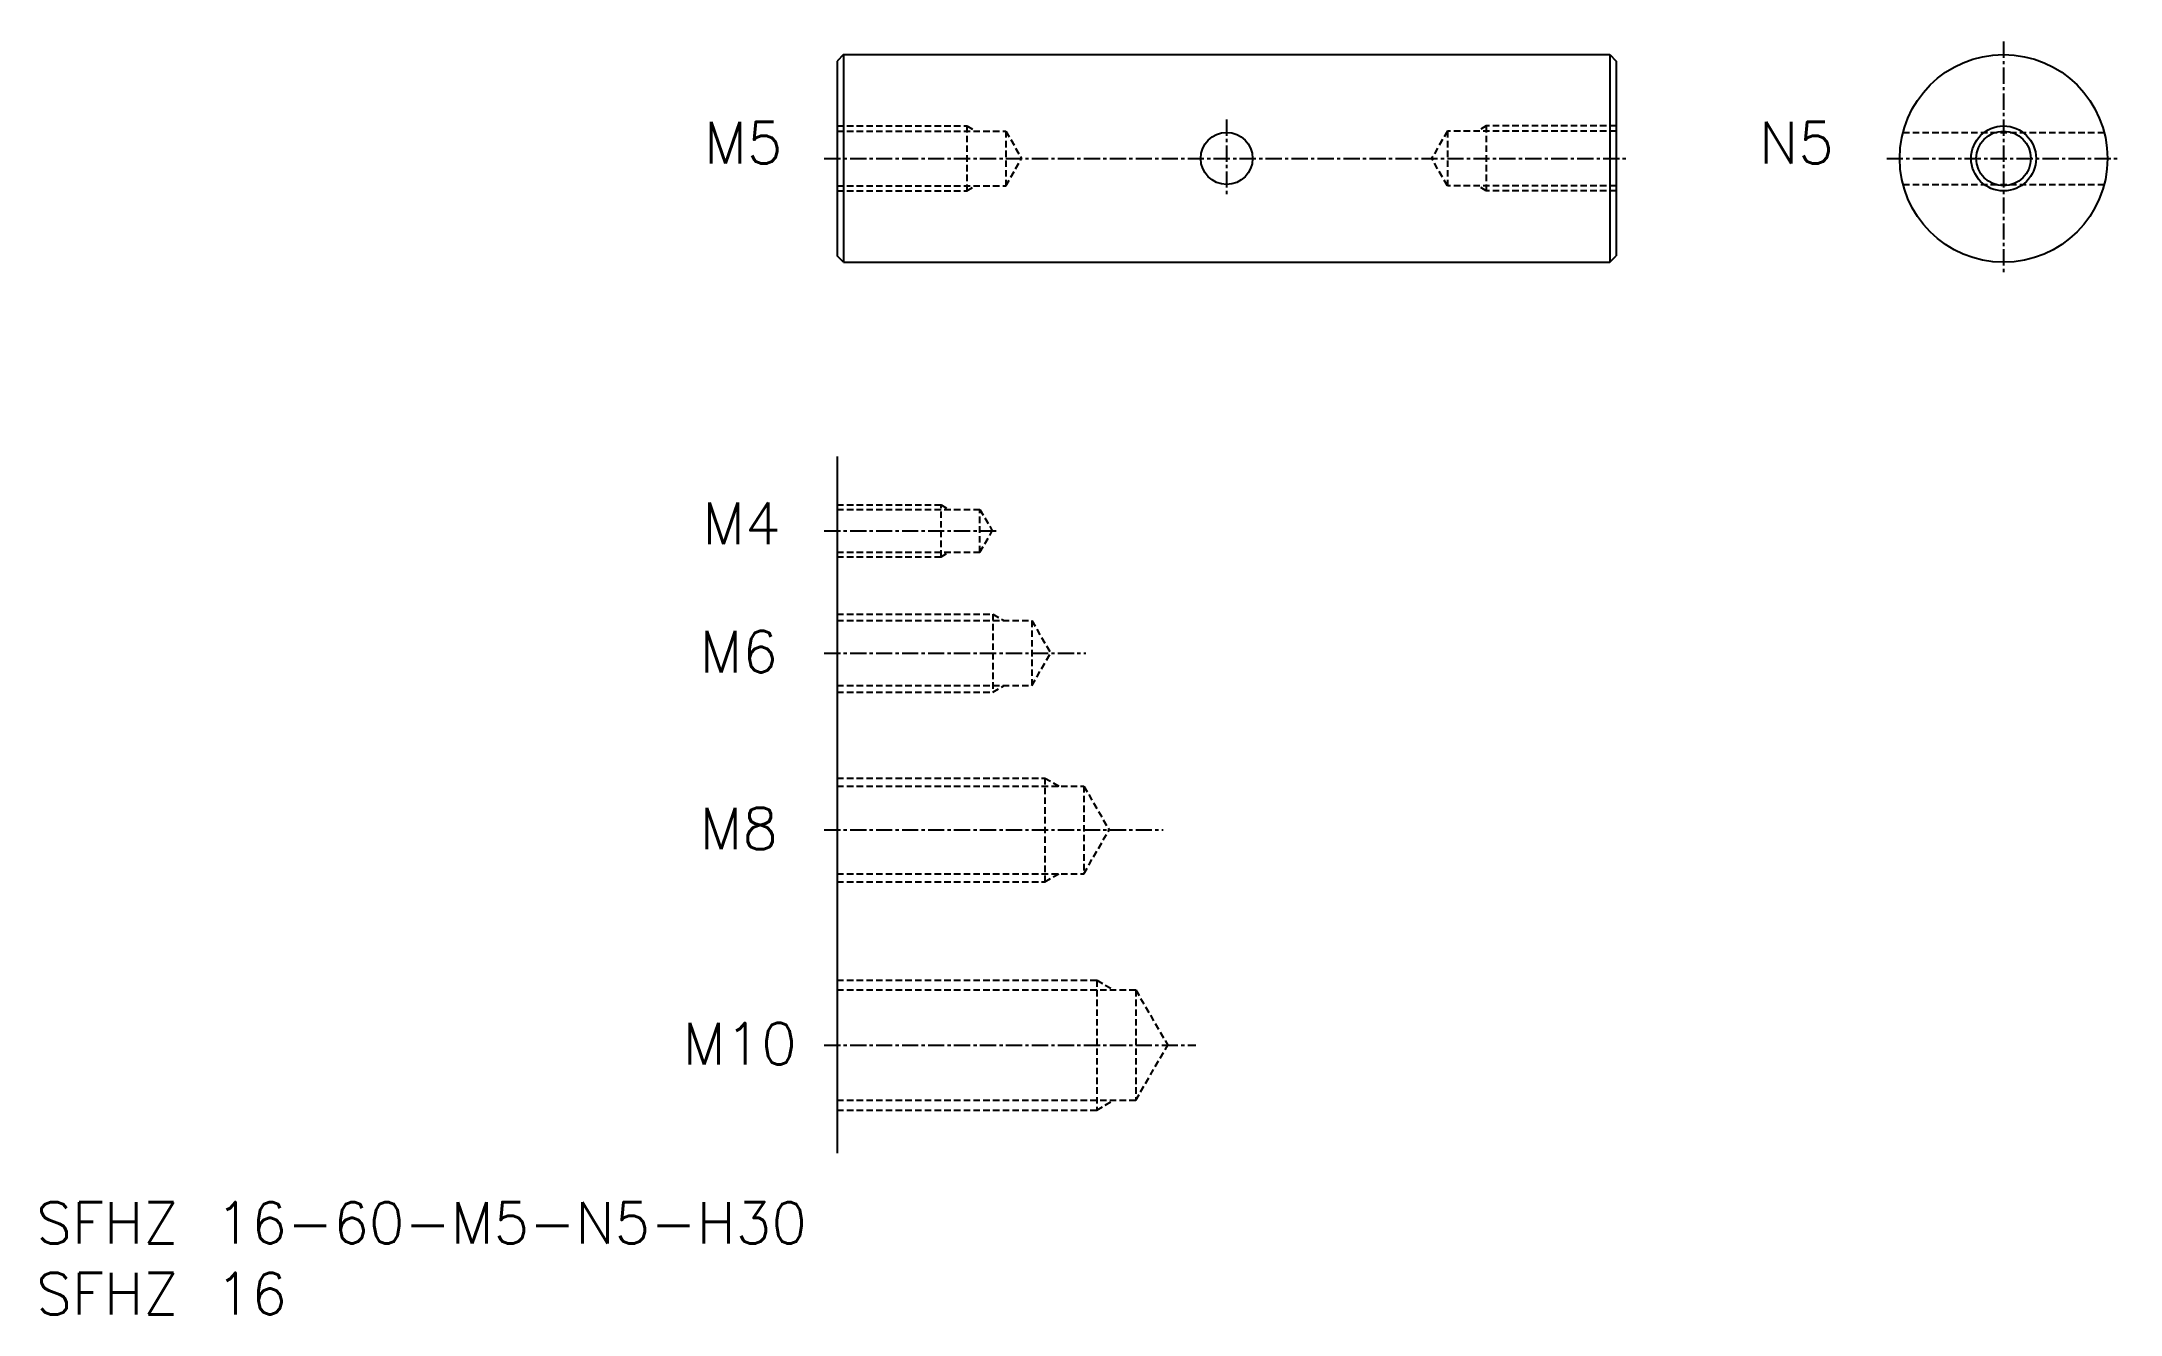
# Model space of a CAD drawing. Extents: x 817 to 977, y -118 to -20.
import ezdxf

# ---------------------------------------------------------------- set-up
doc = ezdxf.new("R2010")
doc.units = 0
doc.linetypes.add('CENTER', pattern=[2, 1.25, -0.25, 0.25, -0.25])
doc.linetypes.add('DASHED', pattern=[0.75, 0.5, -0.25])
doc.layers.get('0').update_dxf_attribs({"linetype": 'CONTINUOUS'})
doc.layers.add('CENTER', color=1, linetype='CENTER')
doc.styles.get("Standard").update_dxf_attribs({"font": 'txt.shx'})

msp = doc.modelspace()

# ---------------------------------------------------------------- linework, layer by layer
at = {"color": 7, "linetype": 'CONTINUOUS'}
for p, q in [((879.1, -20.55), (878.6, -21.05)), ((879.1, -20.55), (938.1, -20.55)), ((879.1, -20.55), (879.1, -36.55)), ((938.1, -20.55), (938.1, -36.55)), ((938.1, -20.55), (938.6, -21.05)), ((878.6, -21.05), (878.6, -36.05)), ((938.6, -21.05), (938.6, -36.05)), ((879.1, -36.55), (878.6, -36.05)), ((879.1, -36.55), (938.1, -36.55)), ((938.1, -36.55), (938.6, -36.05)), ((878.6, -51.51), (878.6, -105.16))]:
    msp.add_line(p, q, dxfattribs=at)
at = {"color": 3, "linetype": 'DASHED'}
for p, q in [((878.6, -26.05), (888.6, -26.05)), ((878.6, -26.45), (891.6, -26.45)), ((888.6, -26.05), (888.6, -31.05)), ((888.6, -26.05), (889.21, -26.4)), ((891.6, -26.45), (892.81, -28.55)), ((891.6, -26.45), (891.6, -30.65)), ((925.6, -26.45), (924.39, -28.55)), ((938.6, -26.45), (925.6, -26.45)), ((925.6, -26.45), (925.6, -30.65)), ((928.6, -26.05), (928, -26.4)), ((938.6, -26.05), (928.6, -26.05)), ((928.6, -26.05), (928.6, -31.05)), ((960.69, -26.55), (976.18, -26.55)), ((891.6, -30.65), (892.81, -28.55)), ((925.6, -30.65), (924.39, -28.55)), ((878.6, -30.65), (891.6, -30.65)), ((878.6, -31.05), (888.6, -31.05)), ((888.6, -31.05), (889.21, -30.7)), ((938.6, -30.65), (925.6, -30.65)), ((928.6, -31.05), (928, -30.7)), ((938.6, -31.05), (928.6, -31.05)), ((960.69, -30.55), (976.18, -30.55)), ((878.6, -55.23), (886.6, -55.23)), ((878.6, -55.58), (889.6, -55.58)), ((886.6, -59.23), (886.6, -55.23)), ((886.6, -55.23), (887.21, -55.58)), ((889.6, -55.58), (890.55, -57.23)), ((889.6, -58.88), (889.6, -55.58)), ((889.6, -58.88), (890.55, -57.23)), ((878.6, -58.88), (889.6, -58.88)), ((878.6, -59.23), (886.6, -59.23)), ((886.6, -59.23), (887.21, -58.88)), ((878.6, -63.65), (890.6, -63.65)), ((890.6, -63.65), (890.6, -69.65)), ((890.6, -63.65), (891.47, -64.15)), ((878.6, -64.15), (893.6, -64.15)), ((893.6, -64.15), (893.6, -69.15)), ((893.6, -64.15), (895.04, -66.65)), ((893.6, -69.15), (895.04, -66.65)), ((878.6, -69.15), (893.6, -69.15)), ((878.6, -69.65), (890.6, -69.65)), ((890.6, -69.65), (891.47, -69.15)), ((878.6, -76.27), (894.6, -76.27)), ((894.6, -76.27), (894.6, -84.27)), ((894.6, -76.27), (895.68, -76.89)), ((878.6, -76.89), (897.6, -76.89)), ((897.6, -76.89), (897.6, -83.64)), ((897.6, -76.89), (899.55, -80.27)), ((897.6, -83.64), (899.55, -80.27)), ((878.6, -83.64), (897.6, -83.64)), ((878.6, -84.27), (894.6, -84.27)), ((894.6, -84.27), (895.68, -83.64)), ((878.6, -91.84), (898.6, -91.84)), ((878.6, -92.59), (901.6, -92.59)), ((898.6, -91.84), (898.6, -101.84)), ((898.6, -91.84), (899.9, -92.59)), ((901.6, -92.59), (904.06, -96.84)), ((901.6, -92.59), (901.6, -101.09)), ((901.6, -101.09), (904.06, -96.84)), ((878.6, -101.09), (901.6, -101.09)), ((878.6, -101.84), (898.6, -101.84)), ((898.6, -101.84), (899.9, -101.09))]:
    msp.add_line(p, q, dxfattribs=at)
at = {"color": 7, "linetype": 'CONTINUOUS'}
for centre, radius in [((968.44, -28.55), 8), ((908.6, -28.55), 2), ((968.44, -28.55), 2.1)]:
    msp.add_circle(centre, radius, dxfattribs=at)
at = {"color": 3, "linetype": 'CONTINUOUS'}
msp.add_circle((968.44, -28.55), 2.5, dxfattribs=at)
at = {"layer": 'CENTER', "color": 1, "linetype": 'CENTER'}
for p, q in [((968.44, -19.55), (968.44, -37.55)), ((908.6, -25.55), (908.6, -31.55)), ((877.6, -28.55), (939.6, -28.55)), ((959.44, -28.55), (977.44, -28.55)), ((877.6, -57.23), (891, -57.23)), ((877.6, -66.65), (897.75, -66.65)), ((877.6, -80.27), (903.72, -80.27)), ((877.6, -96.84), (906.22, -96.84))]:
    msp.add_line(p, q, dxfattribs=at)

# ---------------------------------------------------------------- texts
at = {"color": 7, "linetype": 'CONTINUOUS'}
for s, p in [('M5', (868.36, -28.94)), ('N5', (949.61, -28.94)), ('M4', (868.21, -58.25)), ('M6', (868.01, -68.14)), ('M8', (868.01, -81.76)), ('M10', (866.71, -98.33)), ('SFHZ 16-60-M5-N5-H30', (816.92, -112.13)), ('SFHZ 16', (816.92, -117.58))]:
    msp.add_text(s, height=3.2, dxfattribs=at).set_placement(p)

doc.saveas('drawing.dxf')
